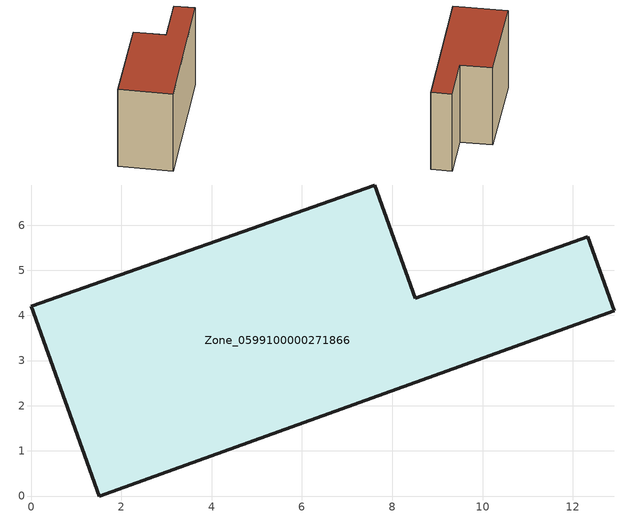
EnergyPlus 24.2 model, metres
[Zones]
Zone_0599100000271866
 floor ground (C_G): 1.51,0 0,4.21 7.61,6.89 8.51,4.38 12.33,5.74 12.92,4.1 z0
 wall outside (C_F): 1.51,0 12.92,4.1 12.33,5.74 8.51,4.38 7.61,6.89 0,4.21 1.51,0 z0:7.52
 roof outside (C_R): 0,4.21 1.51,0 12.92,4.1 12.33,5.74 8.51,4.38 7.61,6.89 z7.52
[BUILDING]
Pand.0599100000271866: North Axis=0; Terrain=City; Loads Convergence Tolerance Value=0.04; Temperature Convergence Tolerance Value=0.4; Solar Distribution=FullExterior; Maximum Number of Warmup Days=25; Minimum Number of Warmup Days=1
[Site:Location]
Rotterdam.The.Hague.AP_ZH_NLD Design_Conditions: Latitude=51.96; Longitude=4.45; Time Zone=1; Elevation=-4.5
[SITE:GROUNDTEMPERATURE:BUILDINGSURFACE]
18, 18, 18, 18, 18, 18, 18, 18, 18, 18, 18, 18
[MATERIAL] Thermal Absorptance=0.9; Solar Absorptance=0.7; Visible Absorptance=0.7
Name | Roughness | Thickness | Conductivity | Density | Specific Heat
G.TI.1946 | MediumSmooth | 0.15 | 1 | 540 | 1210
F.TI.1946 | Rough | 0.3 | 0.857143 | 1920 | 840
R.TI.1946 | MediumRough | 0.2 | 0.1 | 1500 | 1000
[CONSTRUCTION]
C_G: G.TI.1946
C_F: F.TI.1946
C_R: R.TI.1946
[ZONE]
Zone_0599100000271866: Type=1; Multiplier=1; Ceiling Height=Autocalculate; Volume=Autocalculate; Floor Area=autocalculate; Part of Total Floor Area=Yes
[ZONEINFILTRATION:DESIGNFLOWRATE]
Infil_Zone_0599100000271866: Zone or ZoneList or Space or SpaceList=Zone_0599100000271866; Schedule=AlwaysOn; Design Flow Rate Calculation Method=Flow/Area; Flow Rate per Floor Area=0.003; Constant Term Coefficient=1; Temperature Term Coefficient=0; Velocity Term Coefficient=0; Velocity Squared Term Coefficient=0
[HVACTEMPLATE:ZONE:IDEALLOADSAIRSYSTEM]
Zone_0599100000271866: Maximum Heating Supply Air Temperature=50; Minimum Cooling Supply Air Temperature=13; Maximum Heating Supply Air Humidity Ratio=0.0156; Minimum Cooling Supply Air Humidity Ratio=0.0077; Heating Limit=NoLimit; Cooling Limit=NoLimit; Dehumidification Control Type=ConstantSensibleHeatRatio; Cooling Sensible Heat Ratio=0.7; Dehumidification Setpoint=60; Humidification Control Type=None; Humidification Setpoint=30; Outdoor Air Method=None; Outdoor Air Flow Rate per Person=0.00944; Outdoor Air Flow Rate per Zone Floor Area=0; Outdoor Air Flow Rate per Zone=0; Demand Controlled Ventilation Type=None; Outdoor Air Economizer Type=NoEconomizer; Heat Recovery Type=None; Sensible Heat Recovery Effectiveness=0.7; Latent Heat Recovery Effectiveness=0.65
[ZONECONTROL:THERMOSTAT]
ThermostatControl_Zone_0599100000271866: Zone or ZoneList=Zone_0599100000271866; Control Type Schedule=DualSetpointControlType; Control 1=Thermostat_Zone_0599100000271866; Temperature Difference Between Cutout And Setpoint=0
[THERMOSTATSETPOINT:DUALSETPOINT]
Thermostat_Zone_0599100000271866: Heating Setpoint Temperature Schedule=HeatingSetpoint_Zone_0599100000271866; Cooling Setpoint Temperature Schedule=CoolingSetpoint_Zone_0599100000271866
[SCHEDULE:COMPACT]
HeatingSetpoint_Zone_0599100000271866: Through: 12/31, For: AllDays, Until: 24:00, 21
CoolingSetpoint_Zone_0599100000271866: Through: 12/31, For: AllDays, Until: 24:00, 24
DualSetpointControlType: Through: 12/31, For: AllDays, Until: 24:00, 4
AlwaysOn: Through: 12/31, For: AllDays, Until: 24:00, 1
